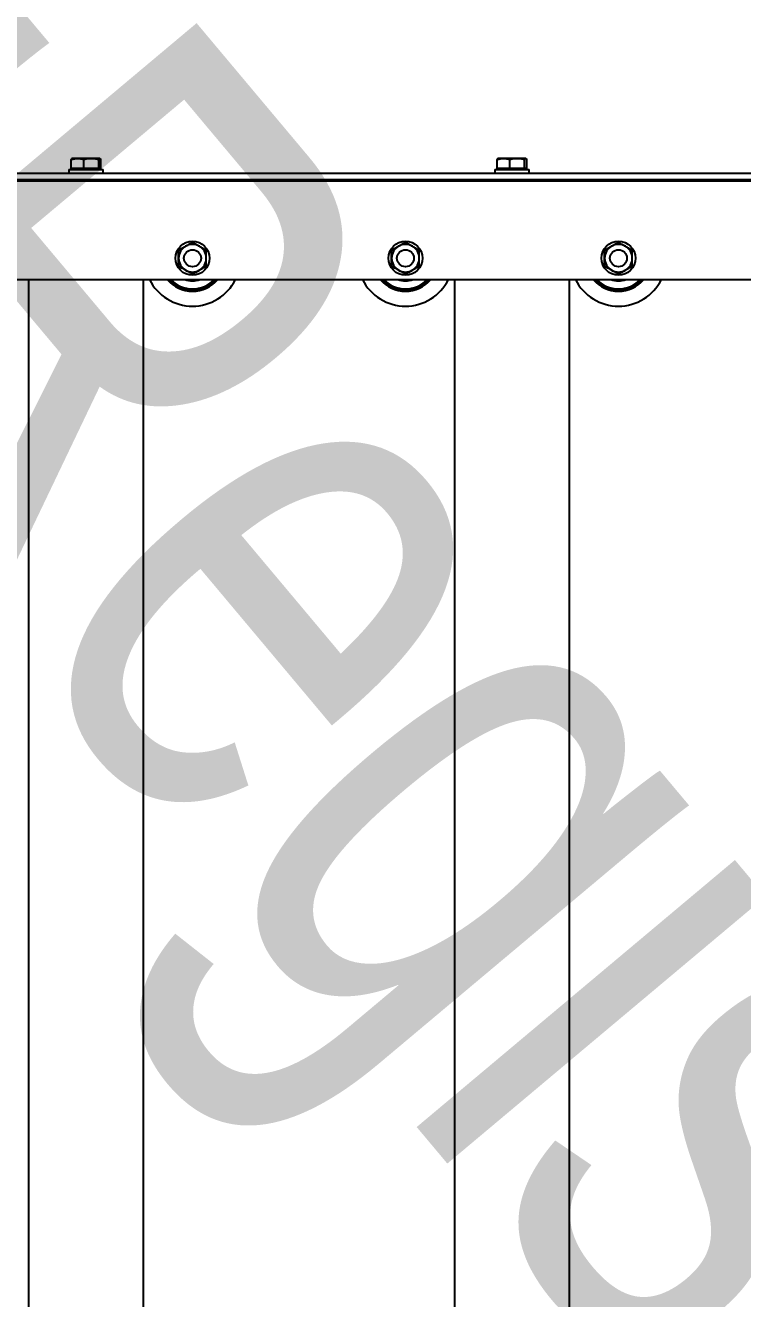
# Model space of a CAD drawing. Header units: millimetres. Extents: x 15 to 415, y 5 to 292.
# Drawn here: x 170.49 to 187.32, y 192.53 to 222.41 of the extents above; entities that cross this region are included whole.
import ezdxf

# ---------------------------------------------------------------- set-up
doc = ezdxf.new("R2010")
doc.units = ezdxf.units.MM
doc.styles.add('SLDTEXTSTYLE0', font='TXT', dxfattribs={"width": 0.75})

msp = doc.modelspace()

# ---------------------------------------------------------------- linework, layer by layer
at = {"color": 7, "linetype": 'Continuous', "lineweight": 25}
for p, q in [((171.56071, 219.0589), (171.56071, 219.26487)), ((171.70962, 219.2939), (171.58237, 219.2939)), ((172.03186, 219.2939), (171.70962, 219.2939)), ((171.85853, 219.0589), (171.85853, 219.26487)), ((172.2296, 219.2939), (172.03186, 219.2939)), ((172.20518, 219.26487), (172.2296, 219.2939)), ((172.20518, 219.0589), (172.20518, 219.26487)), ((172.25402, 219.0589), (172.25402, 219.26487)), ((181.56071, 219.0589), (181.56071, 219.26487)), ((181.70962, 219.2939), (181.58237, 219.2939)), ((182.03186, 219.2939), (181.70962, 219.2939)), ((181.85853, 219.0589), (181.85853, 219.26487)), ((182.2296, 219.2939), (182.03186, 219.2939)), ((182.20518, 219.26487), (182.2296, 219.2939)), ((182.20518, 219.0589), (182.20518, 219.26487)), ((182.25402, 219.0589), (182.25402, 219.26487)), ((67.05737, 218.9489), (216.75737, 218.9489)), ((67.05737, 218.7989), (216.75737, 218.7989)), ((171.50737, 219.0289), (171.50737, 218.9489)), ((171.50737, 219.0289), (172.06059, 219.0289)), ((171.70962, 219.0589), (171.56071, 219.0589)), ((171.58237, 219.0589), (171.58237, 219.0289)), ((171.85853, 219.0589), (171.70962, 219.0589)), ((172.03186, 219.0589), (171.85853, 219.0589)), ((172.20518, 219.0589), (172.03186, 219.0589)), ((172.06059, 219.0289), (172.30737, 219.0289)), ((172.2296, 219.0589), (172.20518, 219.0589)), ((172.25402, 219.0589), (172.2296, 219.0589)), ((172.23237, 219.0289), (172.23237, 219.0589)), ((172.30737, 218.9489), (172.30737, 219.0289)), ((181.50737, 219.0289), (181.50737, 218.9489)), ((181.50737, 219.0289), (182.06059, 219.0289)), ((181.70962, 219.0589), (181.56071, 219.0589)), ((181.58237, 219.0589), (181.58237, 219.0289)), ((181.85853, 219.0589), (181.70962, 219.0589)), ((182.03186, 219.0589), (181.85853, 219.0589)), ((182.20518, 219.0589), (182.03186, 219.0589)), ((182.06059, 219.0289), (182.30737, 219.0289)), ((182.2296, 219.0589), (182.20518, 219.0589)), ((182.25402, 219.0589), (182.2296, 219.0589)), ((182.23237, 219.0289), (182.23237, 219.0589)), ((182.30737, 218.9489), (182.30737, 219.0289)), ((67.05737, 216.4489), (216.75737, 216.4489)), ((170.55737, 216.4489), (170.55737, 171.4489)), ((173.25737, 171.4489), (173.25737, 216.4489)), ((174.40737, 216.57362), (174.24487, 216.66744)), ((179.40737, 216.57362), (179.24487, 216.66744)), ((180.55737, 216.4489), (180.55737, 171.4489)), ((183.25737, 171.4489), (183.25737, 216.4489)), ((184.40737, 216.57362), (184.24487, 216.66744))]:
    msp.add_line(p, q, dxfattribs=at)
at = {"color": 8, "linetype": 'Continuous', "lineweight": 25}
msp.add_line((168.30737, 218.76207), (205.50737, 218.76207), dxfattribs=at)
at = {"color": 7, "linetype": 'Continuous', "lineweight": 25}
for centre, radius in [((174.40737, 216.9489), 0.4), ((179.40737, 216.9489), 0.4), ((184.40737, 216.9489), 0.4), ((174.40737, 216.9489), 0.2), ((179.40737, 216.9489), 0.2), ((184.40737, 216.9489), 0.2)]:
    msp.add_circle(centre, radius, dxfattribs=at)
for centre, radius, start, end in [((174.40737, 216.9489), 0.325, 60, 120), ((179.40737, 216.9489), 0.325, 60, 120), ((184.40737, 216.9489), 0.325, 60, 120), ((174.40737, 216.9489), 0.325, 120, 180), ((174.40737, 216.9489), 0.325, 0, 60), ((179.40737, 216.9489), 0.325, 120, 180), ((179.40737, 216.9489), 0.325, 0, 60), ((184.40737, 216.9489), 0.325, 120, 180), ((184.40737, 216.9489), 0.325, 0, 60), ((174.40737, 216.9489), 0.325, 180, 240), ((174.40737, 216.9489), 0.325, 300, 0), ((179.40737, 216.9489), 0.325, 180, 240), ((179.40737, 216.9489), 0.325, 300, 0), ((184.40737, 216.9489), 0.325, 180, 240), ((184.40737, 216.9489), 0.325, 300, 0), ((174.40737, 216.9489), 1.125, 206.3878, 333.6122), ((174.40737, 216.9489), 0.775, 220.17777, 319.82223), ((174.40737, 216.9489), 0.71929, 224.037901, 315.962099), ((174.40737, 216.9489), 0.53071, 250.411799, 289.588201), ((174.40737, 216.9489), 0.325, 240, 300), ((179.40737, 216.9489), 1.125, 206.3878, 333.6122), ((179.40737, 216.9489), 0.775, 220.17777, 319.82223), ((179.40737, 216.9489), 0.71929, 224.037901, 315.962099), ((179.40737, 216.9489), 0.53071, 250.411799, 289.588201), ((179.40737, 216.9489), 0.325, 240, 300), ((184.40737, 216.9489), 1.125, 206.3878, 333.6122), ((184.40737, 216.9489), 0.775, 220.17777, 319.82223), ((184.40737, 216.9489), 0.71929, 224.037901, 315.962099), ((184.40737, 216.9489), 0.53071, 250.411799, 289.588201), ((184.40737, 216.9489), 0.325, 240, 300)]:
    msp.add_arc(centre, radius, start, end, dxfattribs=at)
for points, knots in [([(171.56071, 219.26487), (171.56671, 219.26699), (171.58472, 219.27336), (171.61523, 219.28225), (171.65253, 219.28995), (171.68414, 219.29348), (171.70324, 219.29379), (171.70962, 219.2939)], [0, 0, 0, 0, 0.123597525, 0.371247822, 0.621013548, 0.873301388, 1, 1, 1, 1]), ([(171.58513, 219.2939), (171.58455, 219.29386), (171.58302, 219.29378), (171.58055, 219.29293), (171.5777, 219.29116), (171.5739, 219.2877), (171.57011, 219.28269), (171.56634, 219.27631), (171.56352, 219.27093), (171.56165, 219.26689), (171.56071, 219.26487)], [0, 0, 0, 0, 0.07003611, 0.18484299, 0.29981661, 0.41526294, 0.64786676, 0.76502468, 0.88247311, 1, 1, 1, 1]), ([(171.70962, 219.2939), (171.71315, 219.29386), (171.73212, 219.29369), (171.7665, 219.29025), (171.81277, 219.28042), (171.84311, 219.27011), (171.85853, 219.26487)], [0, 0, 0, 0, 0.07005137, 0.3766066, 0.68307341, 1, 1, 1, 1]), ([(171.85853, 219.26487), (171.87993, 219.27104), (171.92293, 219.28343), (171.97415, 219.29112), (172.01059, 219.29362), (172.02477, 219.29381), (172.03186, 219.2939)], [0, 0, 0, 0, 0.377424081, 0.758342626, 0.879073433, 1, 1, 1, 1]), ([(172.03186, 219.2939), (172.07741, 219.29035), (172.1361, 219.28579), (172.19255, 219.26869), (172.20518, 219.26487)], [0, 0, 0, 0, 0.77628672, 1, 1, 1, 1]), ([(172.2296, 219.2939), (172.23018, 219.29386), (172.23266, 219.29372), (172.23609, 219.29201), (172.23987, 219.28857), (172.24272, 219.2852), (172.24556, 219.2811), (172.24839, 219.27631), (172.25122, 219.27093), (172.25309, 219.26689), (172.25402, 219.26487)], [0, 0, 0, 0, 0.070036806, 0.299778269, 0.415225752, 0.531480283, 0.647863239, 0.765022333, 0.882471941, 1, 1, 1, 1]), ([(181.56071, 219.26487), (181.56671, 219.26699), (181.58472, 219.27336), (181.61523, 219.28225), (181.65253, 219.28995), (181.68414, 219.29348), (181.70324, 219.29379), (181.70962, 219.2939)], [0, 0, 0, 0, 0.123597525, 0.371247822, 0.621013548, 0.873301388, 1, 1, 1, 1]), ([(181.58513, 219.2939), (181.58455, 219.29386), (181.58302, 219.29378), (181.58055, 219.29293), (181.5777, 219.29116), (181.5739, 219.2877), (181.57011, 219.28269), (181.56634, 219.27631), (181.56352, 219.27093), (181.56165, 219.26689), (181.56071, 219.26487)], [0, 0, 0, 0, 0.07003611, 0.18484299, 0.29981661, 0.41526294, 0.64786676, 0.76502468, 0.88247311, 1, 1, 1, 1]), ([(181.70962, 219.2939), (181.71315, 219.29386), (181.73212, 219.29369), (181.7665, 219.29025), (181.81277, 219.28042), (181.84311, 219.27011), (181.85853, 219.26487)], [0, 0, 0, 0, 0.07005137, 0.3766066, 0.68307341, 1, 1, 1, 1]), ([(181.85853, 219.26487), (181.87993, 219.27104), (181.92293, 219.28343), (181.97415, 219.29112), (182.01059, 219.29362), (182.02477, 219.29381), (182.03186, 219.2939)], [0, 0, 0, 0, 0.377424081, 0.758342626, 0.879073433, 1, 1, 1, 1]), ([(182.03186, 219.2939), (182.07741, 219.29035), (182.1361, 219.28579), (182.19255, 219.26869), (182.20518, 219.26487)], [0, 0, 0, 0, 0.77628672, 1, 1, 1, 1]), ([(182.2296, 219.2939), (182.23018, 219.29386), (182.23266, 219.29372), (182.23609, 219.29201), (182.23987, 219.28857), (182.24272, 219.2852), (182.24556, 219.2811), (182.24839, 219.27631), (182.25122, 219.27093), (182.25309, 219.26689), (182.25402, 219.26487)], [0, 0, 0, 0, 0.070036806, 0.299778269, 0.415225752, 0.531480283, 0.647863239, 0.765022333, 0.882471941, 1, 1, 1, 1]), ([(174.24487, 217.23035), (174.24872, 217.23258), (174.27789, 217.24942), (174.33288, 217.28117), (174.38239, 217.30975), (174.40737, 217.32417)], [0, 0, 0, 0, 0.070076912, 0.530777664, 1, 1, 1, 1]), ([(174.40737, 217.32417), (174.42048, 217.3166), (174.44676, 217.30143), (174.48709, 217.27815), (174.52819, 217.25442), (174.55594, 217.23839), (174.56987, 217.23035)], [0, 0, 0, 0, 0.24726861, 0.49536257, 0.74687401, 1, 1, 1, 1]), ([(179.24487, 217.23035), (179.24872, 217.23258), (179.27789, 217.24942), (179.33288, 217.28117), (179.38239, 217.30975), (179.40737, 217.32417)], [0, 0, 0, 0, 0.070076912, 0.530777664, 1, 1, 1, 1]), ([(179.40737, 217.32417), (179.42048, 217.3166), (179.44676, 217.30143), (179.48709, 217.27815), (179.52819, 217.25442), (179.55594, 217.23839), (179.56987, 217.23035)], [0, 0, 0, 0, 0.24726861, 0.49536257, 0.74687401, 1, 1, 1, 1]), ([(184.24487, 217.23035), (184.24872, 217.23258), (184.27789, 217.24942), (184.33288, 217.28117), (184.38239, 217.30975), (184.40737, 217.32417)], [0, 0, 0, 0, 0.070076912, 0.530777664, 1, 1, 1, 1]), ([(184.40737, 217.32417), (184.42048, 217.3166), (184.44676, 217.30143), (184.48709, 217.27815), (184.52819, 217.25442), (184.55594, 217.23839), (184.56987, 217.23035)], [0, 0, 0, 0, 0.24726861, 0.49536257, 0.74687401, 1, 1, 1, 1]), ([(174.08237, 217.13654), (174.10876, 217.15177), (174.16202, 217.18252), (174.21708, 217.21432), (174.24487, 217.23035)], [0, 0, 0, 0, 0.49545796, 1, 1, 1, 1]), ([(174.08237, 216.9489), (174.08237, 216.96596), (174.08237, 217.02947), (174.08237, 217.09131), (174.08237, 217.13654)], [0, 0, 0, 0, 0.268633605, 1, 1, 1, 1]), ([(174.56987, 217.23035), (174.57372, 217.22813), (174.60289, 217.21129), (174.65788, 217.17954), (174.70739, 217.15096), (174.73237, 217.13654)], [0, 0, 0, 0, 0.070076912, 0.530777664, 1, 1, 1, 1]), ([(174.73237, 216.9489), (174.73237, 216.96596), (174.73237, 217.02947), (174.73237, 217.09131), (174.73237, 217.13654)], [0, 0, 0, 0, 0.26863361, 1, 1, 1, 1]), ([(179.08237, 217.13654), (179.10876, 217.15177), (179.16202, 217.18252), (179.21708, 217.21432), (179.24487, 217.23035)], [0, 0, 0, 0, 0.49545796, 1, 1, 1, 1]), ([(179.08237, 216.9489), (179.08237, 216.96596), (179.08237, 217.02947), (179.08237, 217.09131), (179.08237, 217.13654)], [0, 0, 0, 0, 0.268633605, 1, 1, 1, 1]), ([(179.56987, 217.23035), (179.57372, 217.22813), (179.60289, 217.21129), (179.65788, 217.17954), (179.70739, 217.15096), (179.73237, 217.13654)], [0, 0, 0, 0, 0.070076912, 0.530777664, 1, 1, 1, 1]), ([(179.73237, 216.9489), (179.73237, 216.96596), (179.73237, 217.02947), (179.73237, 217.09131), (179.73237, 217.13654)], [0, 0, 0, 0, 0.26863361, 1, 1, 1, 1]), ([(184.08237, 217.13654), (184.10876, 217.15177), (184.16202, 217.18252), (184.21708, 217.21432), (184.24487, 217.23035)], [0, 0, 0, 0, 0.49545796, 1, 1, 1, 1]), ([(184.08237, 216.9489), (184.08237, 216.96596), (184.08237, 217.02947), (184.08237, 217.09131), (184.08237, 217.13654)], [0, 0, 0, 0, 0.268633605, 1, 1, 1, 1]), ([(184.56987, 217.23035), (184.57372, 217.22813), (184.60289, 217.21129), (184.65788, 217.17954), (184.70739, 217.15096), (184.73237, 217.13654)], [0, 0, 0, 0, 0.070076912, 0.530777664, 1, 1, 1, 1]), ([(184.73237, 216.9489), (184.73237, 216.96596), (184.73237, 217.02947), (184.73237, 217.09131), (184.73237, 217.13654)], [0, 0, 0, 0, 0.26863361, 1, 1, 1, 1]), ([(174.08237, 216.76126), (174.08237, 216.77701), (174.08237, 216.83817), (174.08237, 216.90172), (174.08237, 216.9489)], [0, 0, 0, 0, 0.25755135, 1, 1, 1, 1]), ([(174.24487, 216.66744), (174.24101, 216.66966), (174.18614, 216.70134), (174.13236, 216.73239), (174.08237, 216.76126)], [0, 0, 0, 0, 0.070214766, 1, 1, 1, 1]), ([(174.73237, 216.76126), (174.71925, 216.75368), (174.69297, 216.73851), (174.65264, 216.71523), (174.61155, 216.6915), (174.58379, 216.67548), (174.56987, 216.66744)], [0, 0, 0, 0, 0.24726861, 0.49536257, 0.74687401, 1, 1, 1, 1]), ([(174.73237, 216.76126), (174.73237, 216.77701), (174.73237, 216.83817), (174.73237, 216.90172), (174.73237, 216.9489)], [0, 0, 0, 0, 0.257551345, 1, 1, 1, 1]), ([(179.08237, 216.76126), (179.08237, 216.77701), (179.08237, 216.83817), (179.08237, 216.90172), (179.08237, 216.9489)], [0, 0, 0, 0, 0.25755135, 1, 1, 1, 1]), ([(179.24487, 216.66744), (179.24101, 216.66966), (179.18614, 216.70134), (179.13236, 216.73239), (179.08237, 216.76126)], [0, 0, 0, 0, 0.070214766, 1, 1, 1, 1]), ([(179.73237, 216.76126), (179.71925, 216.75368), (179.69297, 216.73851), (179.65264, 216.71523), (179.61155, 216.6915), (179.58379, 216.67548), (179.56987, 216.66744)], [0, 0, 0, 0, 0.24726861, 0.49536257, 0.74687401, 1, 1, 1, 1]), ([(179.73237, 216.76126), (179.73237, 216.77701), (179.73237, 216.83817), (179.73237, 216.90172), (179.73237, 216.9489)], [0, 0, 0, 0, 0.257551345, 1, 1, 1, 1]), ([(184.08237, 216.76126), (184.08237, 216.77701), (184.08237, 216.83817), (184.08237, 216.90172), (184.08237, 216.9489)], [0, 0, 0, 0, 0.25755135, 1, 1, 1, 1]), ([(184.24487, 216.66744), (184.24101, 216.66966), (184.18614, 216.70134), (184.13236, 216.73239), (184.08237, 216.76126)], [0, 0, 0, 0, 0.070214766, 1, 1, 1, 1]), ([(184.73237, 216.76126), (184.71925, 216.75368), (184.69297, 216.73851), (184.65264, 216.71523), (184.61155, 216.6915), (184.58379, 216.67548), (184.56987, 216.66744)], [0, 0, 0, 0, 0.24726861, 0.49536257, 0.74687401, 1, 1, 1, 1]), ([(184.73237, 216.76126), (184.73237, 216.77701), (184.73237, 216.83817), (184.73237, 216.90172), (184.73237, 216.9489)], [0, 0, 0, 0, 0.257551345, 1, 1, 1, 1]), ([(174.56987, 216.66744), (174.56601, 216.66521), (174.51114, 216.63353), (174.45736, 216.60249), (174.40737, 216.57362)], [0, 0, 0, 0, 0.07021477, 1, 1, 1, 1]), ([(179.56987, 216.66744), (179.56601, 216.66521), (179.51114, 216.63353), (179.45736, 216.60249), (179.40737, 216.57362)], [0, 0, 0, 0, 0.07021477, 1, 1, 1, 1]), ([(184.56987, 216.66744), (184.56601, 216.66521), (184.51114, 216.63353), (184.45736, 216.60249), (184.40737, 216.57362)], [0, 0, 0, 0, 0.07021477, 1, 1, 1, 1])]:
    msp.add_open_spline(points, degree=3, knots=knots, dxfattribs=at)
at = {"color": 8, "linetype": 'Continuous', "lineweight": 25}
for points, knots in [([(174.5358, 216.2107), (174.49035, 216.20526), (174.39674, 216.19404), (174.25214, 216.21128), (174.10747, 216.25594), (173.97471, 216.33304), (173.88767, 216.4), (173.85395, 216.44506), (173.85107, 216.4489)], [0, 0, 0, 0, 0.18103791, 0.37291991, 0.57277921, 0.77687981, 0.98098041, 1, 1, 1, 1]), ([(174.96024, 216.4489), (174.94683, 216.43264), (174.90128, 216.37744), (174.80188, 216.30776), (174.67249, 216.24182), (174.58047, 216.22087), (174.5358, 216.2107)], [0, 0, 0, 0, 0.12713023, 0.43169984, 0.72411269, 1, 1, 1, 1]), ([(179.5358, 216.2107), (179.49035, 216.20526), (179.39674, 216.19404), (179.25214, 216.21128), (179.10747, 216.25594), (178.97471, 216.33304), (178.88767, 216.4), (178.85395, 216.44506), (178.85107, 216.4489)], [0, 0, 0, 0, 0.18103791, 0.37291991, 0.57277921, 0.77687981, 0.98098041, 1, 1, 1, 1]), ([(179.96024, 216.4489), (179.94683, 216.43264), (179.90128, 216.37744), (179.80188, 216.30776), (179.67249, 216.24182), (179.58047, 216.22087), (179.5358, 216.2107)], [0, 0, 0, 0, 0.12713023, 0.43169984, 0.72411269, 1, 1, 1, 1]), ([(184.5358, 216.2107), (184.49035, 216.20526), (184.39674, 216.19404), (184.25214, 216.21128), (184.10747, 216.25594), (183.97471, 216.33304), (183.88767, 216.4), (183.85395, 216.44506), (183.85107, 216.4489)], [0, 0, 0, 0, 0.181037906, 0.372919912, 0.57277921, 0.776879809, 0.980980408, 1, 1, 1, 1]), ([(184.96024, 216.4489), (184.94683, 216.43264), (184.90128, 216.37744), (184.80188, 216.30776), (184.67249, 216.24182), (184.58047, 216.22087), (184.5358, 216.2107)], [0, 0, 0, 0, 0.12713023, 0.43169984, 0.72411269, 1, 1, 1, 1])]:
    msp.add_open_spline(points, degree=3, knots=knots, dxfattribs=at)

# ---------------------------------------------------------------- texts
at = {"color": 7, "linetype": 'Continuous', "lineweight": 0, "insert": (143.80172, 259.05762), "char_height": 12.7, "attachment_point": 1, "rotation": 310, "style": 'SLDTEXTSTYLE0'}
msp.add_mtext('DrawingRegister Example', dxfattribs=at)

doc.saveas('drawing.dxf')
